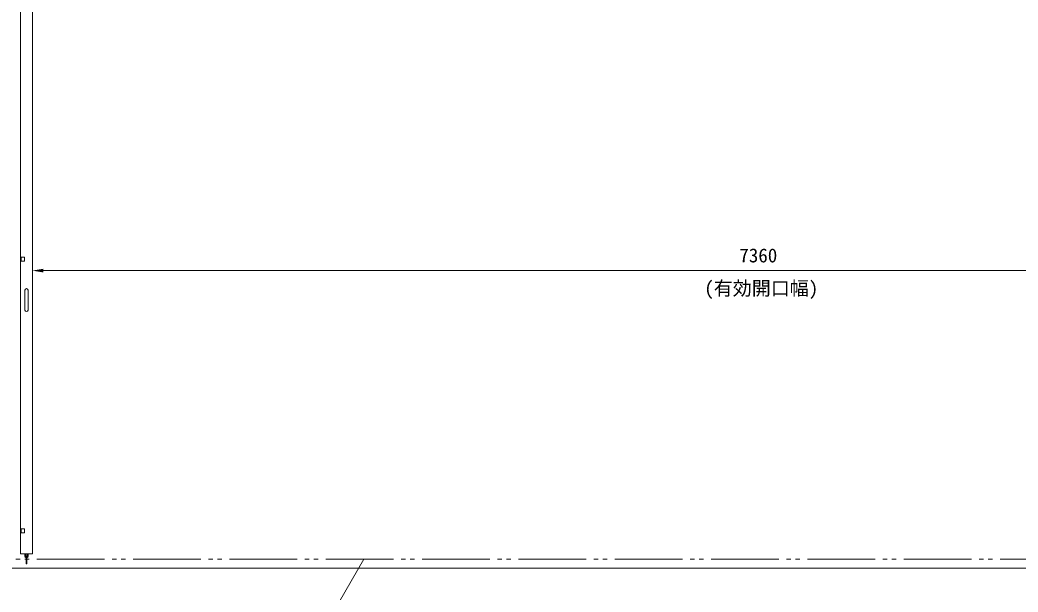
# Model space of a CAD drawing. Units: millimetres, scale not verified. Extents: x 14020 to 34145, y -14438 to 14438.
# Drawn here: x 16997 to 22036, y -11409 to -8521 of the extents above; entities that cross this region are included whole.
import ezdxf
from ezdxf.enums import TextEntityAlignment as Align

# ---------------------------------------------------------------- set-up
doc = ezdxf.new("R2010")
doc.units = ezdxf.units.MM
doc.header["$LTSCALE"] = 38
doc.linetypes.add('DOUBLE_CHAIN2', pattern=[12.8, 9, -1, 0.6, -0.6, 0.6, -1])
for name, color, linetype, lineweight in [('0-4_ﾊﾝﾄﾞﾙ', 7, 'Continuous', 18), ('0-5_ﾍﾞｰｽﾗｲﾝ', 5, 'Continuous', 18), ('0-8_ﾜｲﾔｰﾛｰﾌﾟ', 7, 'DOUBLE_CHAIN2', 18), ('0-B_寸法', 3, 'Continuous', 18), ('1-1_中央走行棒左', 7, 'Continuous', 18), ('1-8_文字', 7, 'Continuous', 18)]:
    doc.layers.add(name, color=color, linetype=linetype, lineweight=lineweight)
doc.styles.add('ＭＳ ゴシック', font='')
doc.styles.get('ＭＳ ゴシック').set_extended_font_data('MS Gothic')

msp = doc.modelspace()

# ---------------------------------------------------------------- linework, layer by layer
at = {"layer": '0-4_ﾊﾝﾄﾞﾙ'}
for p, q in [((17021.8, -9884.95), (17021.8, -9984.95)), ((17037.8, -9884.95), (17037.8, -9984.95))]:
    msp.add_line(p, q, dxfattribs=at)
for centre, start, end in [((17029.8, -9884.95), 0, 180), ((17029.8, -9984.95), 180, 0)]:
    msp.add_arc(centre, 8, start, end, dxfattribs=at)
at = {"layer": '0-5_ﾍﾞｰｽﾗｲﾝ'}
msp.add_line((14869.8, -11287.5), (25169.8, -11287.5), dxfattribs=at)
at = {"layer": '0-8_ﾜｲﾔｰﾛｰﾌﾟ'}
msp.add_line((24719.8, -11242.5), (16719.8, -11242.5), dxfattribs=at)
at = {"layer": '0-B_寸法'}
for p, q in [((17059.8, -9345.3), (17059.8, -9786.9)), ((17114.8, -9785.9), (24364.8, -9785.9))]:
    msp.add_line(p, q, dxfattribs=at)
at = {"layer": '0-B_寸法', "color": 91}
msp.add_solid([(17114.8, -9776.73), (17059.8, -9785.9), (17114.8, -9795.08)], dxfattribs=at)
at = {"layer": '1-1_中央走行棒左'}
for p, q in [((17021.25, -11228.05), (17021.25, -11214.95)), ((17026.25, -11228.05), (17026.25, -11214.95)), ((17027.3, -11229.45), (17027.3, -11264.45)), ((17032.3, -11264.45), (17032.3, -11229.45)), ((17033.25, -11214.95), (17033.25, -11228.05)), ((17038.25, -11214.95), (17038.25, -11228.05))]:
    msp.add_line(p, q, dxfattribs=at)
msp.add_lwpolyline([(17004.8, -6994.95), (16999.8, -6994.95), (16999.8, -11214.95), (17059.8, -11214.95), (17059.8, -6994.95), (17054.8, -6994.95)], dxfattribs=at)
for points in [[(17019.45, -9738.45), (17002.15, -9738.45), (17002.15, -9718.45), (17019.45, -9718.45)], [(17019.45, -11109.95), (17002.15, -11109.95), (17002.15, -11089.95), (17019.45, -11089.95)]]:
    msp.add_lwpolyline(points, close=True, dxfattribs=at)
for centre, radius, start, end in [((17029.75, -11228.05), 8.5, 180, 253.254), ((17029.75, -11228.05), 3.5, 180, 225.592), ((17029.8, -11229.45), 2.5, 0, 180), ((17029.75, -11228.05), 8.5, 287.463, 0), ((17029.75, -11228.05), 3.5, 316.787, 0), ((17029.8, -11264.45), 2.5, 180, 0)]:
    msp.add_arc(centre, radius, start, end, dxfattribs=at)
at = {"layer": '1-8_文字'}
msp.add_line((18732.72, -11242.5), (18475.8, -11687.5), dxfattribs=at)

# ---------------------------------------------------------------- texts
at = {"layer": '0-B_寸法', "style": 'ＭＳ ゴシック'}
for s, p in [('7360', (20629, -9765.5)), ('(有効開口幅)', (20451.8, -9931.5))]:
    msp.add_text(s, height=70.38, dxfattribs=at).set_placement(p, align=Align.BOTTOM_LEFT)

doc.saveas('drawing.dxf')
